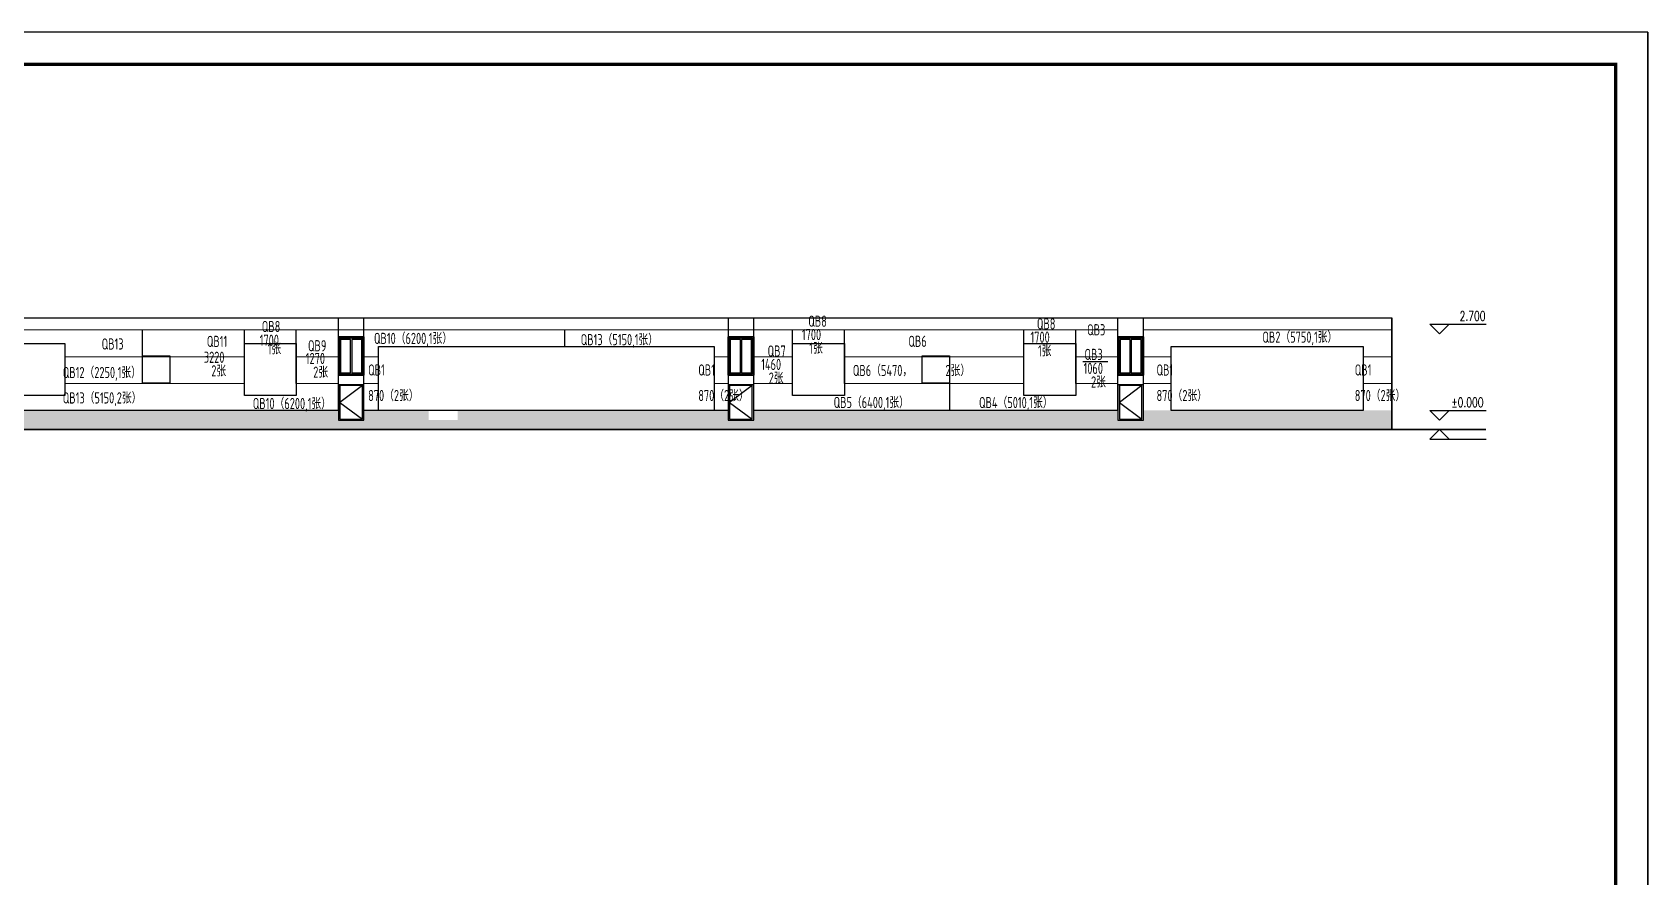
# Model space of a CAD drawing. Extents: x -472275 to 124489, y 67522 to 154054.
# Drawn here: x -375696 to -325175, y 101622 to 128031 of the extents above; entities that cross this region are included whole.
import ezdxf

# ---------------------------------------------------------------- set-up
doc = ezdxf.new("R2010")
doc.units = 0
doc.header["$LTSCALE"] = 1000
doc.header["$MEASUREMENT"] = 0
doc.layers.add('0_WALL PANEL', color=3, linetype='Continuous', lineweight=20)
for name, color, linetype in [('PUB_TEXT', 7, 'Continuous'), ('PUB_TITLE', 4, 'Continuous'), ('WALL', 7, 'Continuous'), ('删图签', 4, 'Continuous'), ('建-标高', 3, 'Continuous'), ('建-立-门窗', 4, 'Continuous'), ('建-轴-标注', 3, 'Continuous')]:
    doc.layers.add(name, color=color, linetype=linetype)
doc.styles.add('A-STANDARD', font='SIMPLEX', dxfattribs={"bigfont": 'GBCBIG'})
doc.styles.add('TCCAD_Dimension', font='Tssdeng.shx', dxfattribs={"width": 0.7, "bigfont": 'hztxt.shx'})

# ---------------------------------------------------------------- blocks, each defined once
blk = doc.blocks.new('ELEVOPENINGLIB$SYSLIB$00000313')
for p, q in [((900, 2400), (0, 2400)), ((0, 2400), (0, 2000)), ((51.725, 2349.895), (51.725, 50.105)), ((848.275, 2349.895), (51.725, 2349.895)), ((848.275, 50.105), (848.275, 2349.895)), ((900, 2000), (900, 2400)), ((0, 2000), (0, 0)), ((900, 0), (900, 2000)), ((0, 0), (900, 0)), ((51.725, 50.105), (848.275, 50.105))]:
    blk.add_line(p, q)
at = {"color": 4}
for p, q in [((848.275, 2349.895), (51.725, 1200)), ((51.725, 1200), (848.275, 50.105))]:
    blk.add_line(p, q, dxfattribs=at)
blk = doc.blocks.new('ELEVOPENINGLIB$SYSLIB$00000163')
for p, q in [((0, 1500), (0, 0)), ((1200, 1500), (0, 1500)), ((50, 1450), (50, 50)), ((1150, 1450), (50, 1450)), ((100, 1400), (100, 100)), ((575, 1400), (100, 1400)), ((575, 100), (575, 1400)), ((625, 1400), (625, 100)), ((1100, 1400), (625, 1400)), ((1100, 100), (1100, 1400)), ((1150, 50), (1150, 1450)), ((1200, 0), (1200, 1500)), ((0, 0), (1200, 0)), ((50, 50), (1150, 50)), ((100, 100), (575, 100)), ((625, 100), (1100, 100))]:
    blk.add_line(p, q)

msp = doc.modelspace()

# ---------------------------------------------------------------- hatches: boundary and pattern name
at = {"layer": 'WALL'}
h = msp.add_hatch(dxfattribs=at)
h.set_pattern_fill('钢筋混凝土', color=9, scale=200)
h.set_pattern_definition([(45, (-803499, 222273.6), (-353.5534, 353.5534), []), (50, (-803499, 222273.6), (1434.5204, -125.5043), [150, -1650]), (355, (-803499, 222273.6), (-277.5027, 1504.3843), [120, -1320]), (100.4514, (-803379.5, 222263.1), (1157.0188, 1378.879), [127.4804, -1402.2842]), (46.1842, (-803499, 222673.6), (2134.482, -331.038), [225, -2475]), (96.6356, (-803321.1, 222646), (1869.325, 1948.236), [191.221, -2103.426]), (351.1842, (-803499, 222673.6), (1869.324, 1948.237), [180, -1980]), (21, (-803299, 222573.6), (1193.814, -805.2378), [150, -1650]), (326, (-803299, 222573.6), (486.6307, 1450.3), [120, -1320]), (71.4514, (-803199.5, 222506.5), (1680.4453, 645.061), [127.4804, -1402.2842]), (37.5, (-803499, 222273.6), (24.3197, 665.7877), [0, -1304, 0, -1340, 0, -1325]), (7.5, (-803499, 222273.6), (526.1391, 788.8234), [0, -764, 0, -1274, 0, -505]), (327.5, (-803945, 222273.6), (1067.6449, -45.10974), [0, -500, 0, -1560, 0, -2070]), (317.5, (-804145, 222273.6), (1166.3723, 200.21), [0, -650, 0, -1036, 0, -1470])])
h.paths.add_polyline_path([(-333174.7, 115604.9), (-333174.7, 116205), (-340944.7, 116205), (-340944.7, 115905), (-341744.7, 115905), (-341744.7, 116205), (-353134.7, 116205), (-353134.7, 115905), (-353934.7, 115905), (-353934.7, 116205), (-362391, 116205), (-362391, 115905), (-363305, 115905), (-363305, 116205), (-365324.7, 116205), (-365324.7, 115905), (-366124.7, 115905), (-366124.7, 116205), (-377514.7, 116205), (-377514.7, 115905), (-378314.7, 115905), (-378314.7, 116205), (-384144.5, 116205), (-384144.5, 115905), (-385058.5, 115905), (-385058.5, 116205), (-393515, 116205), (-393515, 115905), (-394315, 115905), (-394315, 116205), (-405705, 116205), (-405705, 115905), (-406505, 115905), (-406505, 116205), (-417895, 116205), (-417895, 115905), (-418695, 115905), (-418695, 116205), (-430085, 116205), (-430085, 115905), (-430885, 115905), (-430885, 116205), (-442275, 116205), (-442275, 115905), (-443075, 115905), (-443075, 116205), (-454465, 116205), (-454465, 115905), (-455265, 115905), (-455265, 116205), (-463035, 116205), (-463035, 115604.8)])

# ---------------------------------------------------------------- linework, layer by layer
at = {"color": 0}
for p, q in [((-325174.7, 68631.2), (-325174.7, 128031.2)), ((-325174.7, 68631.2), (-325174.7, 128031.2)), ((-325174.7, 68631.2), (-325174.7, 128031.2)), ((-325174.7, 68631.2), (-325174.7, 128031.2)), ((-325174.7, 128031.2), (-325174.7, 68631.2)), ((-325174.7, 68631.2), (-325174.7, 128031.2)), ((-325174.7, 68631.2), (-325174.7, 128031.2)), ((-325174.7, 68631.2), (-325174.7, 128031.2)), ((-325174.7, 68631.2), (-325174.7, 128031.2)), ((-325174.7, 128031.2), (-325174.7, 68631.2))]:
    msp.add_line(p, q, dxfattribs=at)
at = {"color": 7}
for p, q in [((-366124.7, 116205), (-366124.7, 119105)), ((-365324.7, 116205), (-365324.7, 119105)), ((-353934.7, 119105), (-353934.7, 116205)), ((-353134.7, 116205), (-353134.7, 119105)), ((-341744.7, 116205), (-341744.7, 119105)), ((-340944.7, 116205), (-340944.7, 119105))]:
    msp.add_line(p, q, dxfattribs=at)
at = {"color": 3}
for p, q in [((-372246.8, 117055), (-372246.8, 118725)), ((-369062.1, 117045, 0), (-369062.1, 118725, 0)), ((-367442.1, 117045, 0), (-367442.1, 118725, 0)), ((-359042.7, 118205, 0), (-359042.7, 118725, 0)), ((-351917.5, 117045, 0), (-351917.5, 118725, 0)), ((-350297.5, 117045, 0), (-350297.5, 118725, 0)), ((-344682.1, 118294.8), (-344682.1, 118725)), ((-343062.1, 117045, 0), (-343062.1, 118725, 0)), ((-347011.8, 117045), (-347011.8, 116205))]:
    msp.add_line(p, q, dxfattribs=at)
msp.add_line((-342841.2, 117731.9), (-342056.7, 117731.9))
at = {"color": 0, "const_width": 100}
for points in [[(-326174.7, 69631.2), (-326174.7, 127031.2)], [(-326174.7, 69631.2), (-326174.7, 127031.2)], [(-326174.7, 127031.2), (-326174.7, 69631.2)], [(-326174.7, 69631.2), (-326174.7, 127031.2)], [(-326174.7, 69631.2), (-326174.7, 127031.2)], [(-326174.7, 127031.2), (-326174.7, 69631.2)]]:
    msp.add_lwpolyline(points, dxfattribs=at)
at = {"color": 4, "elevation": 0}
for points in [[(-376297.5, 118294.8), (-374677.5, 118294.8), (-374677.5, 116674.8), (-376297.5, 116674.8)], [(-353934.7, 118505), (-353134.7, 118505), (-353134.7, 117305), (-353934.7, 117305)], [(-351917.5, 118294.8), (-350297.5, 118294.8), (-350297.5, 116674.8), (-351917.5, 116674.8)], [(-372246.8, 117910), (-371391.8, 117910), (-371391.8, 117055), (-372246.8, 117055)], [(-347866.8, 117910), (-347011.8, 117910), (-347011.8, 117055), (-347866.8, 117055)], [(-353134.7, 117005), (-353934.7, 117005), (-353934.7, 115905), (-353134.7, 115905)]]:
    msp.add_lwpolyline(points, close=True, dxfattribs=at)
at = {"color": 4}
for points in [[(-369062.1, 118294.8), (-367442.1, 118294.8), (-367442.1, 116674.8), (-369062.1, 116674.8)], [(-366124.7, 118505), (-365324.7, 118505), (-365324.7, 117305), (-366124.7, 117305)], [(-344682.1, 118294.8), (-343062.1, 118294.8), (-343062.1, 116674.8), (-344682.1, 116674.8)], [(-341744.7, 118505), (-340944.7, 118505), (-340944.7, 117305), (-341744.7, 117305)], [(-365324.7, 117005), (-366124.7, 117005), (-366124.7, 115905), (-365324.7, 115905)], [(-340944.7, 117005), (-341744.7, 117005), (-341744.7, 115905), (-340944.7, 115905)]]:
    msp.add_lwpolyline(points, close=True, dxfattribs=at)
at = {"layer": '0_WALL PANEL', "linetype": 'ByBlock'}
for p, q in [((-341744.7, 118725, 0), (-405715, 118725)), ((-333174.7, 118725, 0), (-340944.7, 118725, 0)), ((-374677.5, 117885, 0), (-369062.1, 117885, 0)), ((-367442.1, 117885, 0), (-366124.7, 117885, 0)), ((-365324.7, 117885, 0), (-364871.6, 117885, 0)), ((-354371.6, 117885, 0), (-353934.7, 117885, 0)), ((-353134.7, 117885, 0), (-351917.5, 117885, 0)), ((-350297.5, 117885, 0), (-344682.1, 117885, 0)), ((-343062.1, 117885, 0), (-341744.7, 117885, 0)), ((-340944.7, 117885, 0), (-340077.9, 117885, 0)), ((-334077.9, 117885, 0), (-333174.7, 117885, 0)), ((-374677.5, 117045, 0), (-369062.1, 117045, 0)), ((-367442.1, 117045, 0), (-366124.7, 117045, 0)), ((-365324.7, 117045, 0), (-364871.6, 117045, 0)), ((-354371.6, 117045, 0), (-353934.7, 117045, 0)), ((-353134.7, 117045, 0), (-351917.5, 117045, 0)), ((-350297.5, 117045, 0), (-344682.1, 117045, 0)), ((-343062.1, 117045, 0), (-341744.7, 117045, 0)), ((-340944.7, 117045, 0), (-340077.9, 117045, 0)), ((-334077.9, 117045, 0), (-333174.7, 117045, 0))]:
    msp.add_line(p, q, dxfattribs=at)
at = {"layer": 'PUB_TITLE'}
msp.add_lwpolyline([(-472274.7, 68631.2), (-325174.7, 68631.2), (-325174.7, 128031.2), (-472274.7, 128031.2)], close=True, dxfattribs=at)
at = {"layer": 'PUB_TITLE', "const_width": 100}
msp.add_lwpolyline([(-469774.7, 69631.2), (-326174.7, 69631.2), (-326174.7, 127031.2), (-469774.7, 127031.2)], close=True, dxfattribs=at)
at = {"layer": 'WALL', "color": 7, "const_width": 50}
for points in [[(-333174.7, 122805), (-333174.7, 122805.1)], [(-333174.7, 115605), (-333174.7, 119105)], [(-467410, 115605), (-436529.5, 115605), (-330226.8, 115605)]]:
    msp.add_lwpolyline(points, dxfattribs=at)
at = {"layer": '删图签'}
msp.add_line((-326174.7, 127031.2), (-326174.7, 69631.2), dxfattribs=at)
msp.add_line((-326174.7, 127031.2), (-326174.7, 69631.2), dxfattribs=at)
msp.add_line((-326174.7, 127031.2), (-326174.7, 69631.2), dxfattribs=at)
msp.add_line((-326174.7, 127031.2), (-326174.7, 69631.2), dxfattribs=at)
at = {"layer": '删图签', "const_width": 100}
msp.add_lwpolyline([(-326174.7, 69631.2), (-326174.7, 127031.2)], dxfattribs=at)
msp.add_lwpolyline([(-326174.7, 69631.2), (-326174.7, 127031.2)], dxfattribs=at)
msp.add_lwpolyline([(-326174.7, 69631.2), (-326174.7, 127031.2)], dxfattribs=at)
msp.add_lwpolyline([(-326174.7, 69631.2), (-326174.7, 127031.2)], dxfattribs=at)
msp.add_lwpolyline([(-326174.7, 69631.2), (-326174.7, 127031.2)], dxfattribs=at)
msp.add_lwpolyline([(-326174.7, 69631.2), (-326174.7, 127031.2)], dxfattribs=at)
msp.add_lwpolyline([(-326174.7, 69631.2), (-326174.7, 127031.2)], dxfattribs=at)
msp.add_lwpolyline([(-326174.7, 69631.2), (-326174.7, 127031.2)], dxfattribs=at)
at = {"layer": '建-标高', "color": 3}
for p, q in [((-331686.8, 118605), (-331986.8, 118905)), ((-331986.8, 118905), (-330226.8, 118905)), ((-331686.8, 118605), (-331386.8, 118905)), ((-331686.8, 115905), (-331986.8, 116205)), ((-331986.8, 116205), (-330226.8, 116205)), ((-331686.8, 115905), (-331386.8, 116205)), ((-331686.8, 115605), (-331986.8, 115305)), ((-331986.8, 115305), (-330226.8, 115305)), ((-331686.8, 115605), (-331386.8, 115305))]:
    msp.add_line(p, q, dxfattribs=at)
at = {"layer": '建-轴-标注', "color": 0}
for p, q in [((-363365, 119105, 0), (-333174.7, 119105, 0)), ((-333174.7, 119005, 0), (-333174.7, 116205, 0)), ((-353934.7, 116205), (-365324.7, 116205)), ((-341744.7, 116205, 0), (-353134.7, 116205))]:
    msp.add_line(p, q, dxfattribs=at)
at = {"layer": '建-轴-标注', "color": 0, "elevation": 0}
for points in [[(-377514.7, 119105), (-363365, 119105)], [(-366124.7, 116205), (-377514.7, 116205)], [(-363305, 116205), (-364769.7, 116205)]]:
    msp.add_lwpolyline(points, dxfattribs=at)
at = {"layer": '建-轴-标注', "color": 5, "elevation": 0}
msp.add_lwpolyline([(-364871.6, 118205), (-354371.6, 118205), (-354371.6, 116205), (-364871.6, 116205)], close=True, dxfattribs=at)
at = {"layer": '建-轴-标注', "color": 5}
msp.add_lwpolyline([(-340077.9, 118205), (-334077.9, 118205), (-334077.9, 116205), (-340077.9, 116205)], close=True, dxfattribs=at)

# ---------------------------------------------------------------- block references
at = {"layer": '建-立-门窗', "color": 4, "xscale": 0.6666666666666666, "yscale": 0.8}
for p in [(-366124.7, 117305, 0), (-353934.7, 117305), (-341744.7, 117305)]:
    msp.add_blockref('ELEVOPENINGLIB$SYSLIB$00000163', p, dxfattribs=at)
at = {"layer": '建-立-门窗', "color": 7, "xscale": 0.8888888888888888, "yscale": 0.4583333333333333}
for p in [(-366124.7, 115905), (-353934.7, 115905), (-341744.7, 115905)]:
    msp.add_blockref('ELEVOPENINGLIB$SYSLIB$00000313', p, dxfattribs=at)

# ---------------------------------------------------------------- texts
at = {"layer": 'PUB_TEXT', "style": 'TCCAD_Dimension', "width": 0.7}
for s, p in [('QB8', (-368519.1, 118654.8, 0)), ('1700', (-351627, 118402.7, 0)), ('QB8', (-351427.2, 118820.9, 0)), ('QB8', (-344277.3, 118738.8, 0)), ('QB3', (-342706.1, 118553.3, 0)), ('QB13', (-373527.7, 118108.4)), ('QB11', (-370236.9, 118189.2)), ('1700', (-368584.2, 118223.6, 0)), ('1张', (-368335, 117957.5, 0)), ('QB9', (-367074.7, 118052.9)), ('QB10（6200,1张）', (-365011, 118283, 0)), ('QB13（5150,1张）', (-358545.3, 118244.1, 0)), ('QB7', (-352699.3, 117887.5)), ('1张', (-351394.4, 117976.3, 0)), ('QB6', (-348295.8, 118191.5, 0)), ('1700', (-344477.1, 118320.6, 0)), ('1张', (-344244.6, 117894.2, 0)), ('QB2（5750,1张）', (-337224.9, 118321.4)), ('3220', (-370331, 117692.6)), ('1270', (-367142.8, 117654.6)), ('1460', (-352899.1, 117469.3)), ('QB3', (-342788.7, 117782.7, 0)), ('QB12（2250,1张）', (-374743.9, 117215.4)), ('2张', (-370098.4, 117266.2)), ('2张', (-366910.2, 117228.3)), ('QB1', (-365192.4, 117295)), ('QB1', (-354867.8, 117295)), ('2张', (-352666.5, 117042.9)), ('QB6（5470，       2张）', (-350032.9, 117280.5)), ('1060', (-342817.6, 117346, 0)), ('2张', (-342585, 116919.7, 0)), ('QB1', (-340534.9, 117295)), ('QB1', (-334335.9, 117295)), ('QB13（5150,2张）', (-374743.9, 116421.1)), ('870（2张）', (-365192.4, 116495.9)), ('870（2张）', (-354867.8, 116495.9)), ('870（2张）', (-340534.9, 116495.9)), ('870（2张）', (-334335.9, 116495.9)), ('QB10（6200,1张）', (-368800.1, 116246.1)), ('QB5（6400,1张）', (-350634.8, 116279.8)), ('QB4（5010,1张）', (-346087.9, 116276.2))]:
    msp.add_text(s, height=350, dxfattribs=at).set_placement(p)
at = {"layer": '建-标高', "color": 7, "style": 'A-STANDARD', "width": 0.705882}
for s, p in [('2.700', (-331056.8, 119010, 50094.6)), ('%%P0.000', (-331316.8, 116310, 50094.6))]:
    msp.add_text(s, height=297.5, dxfattribs=at).set_placement(p)

doc.saveas('drawing.dxf')
